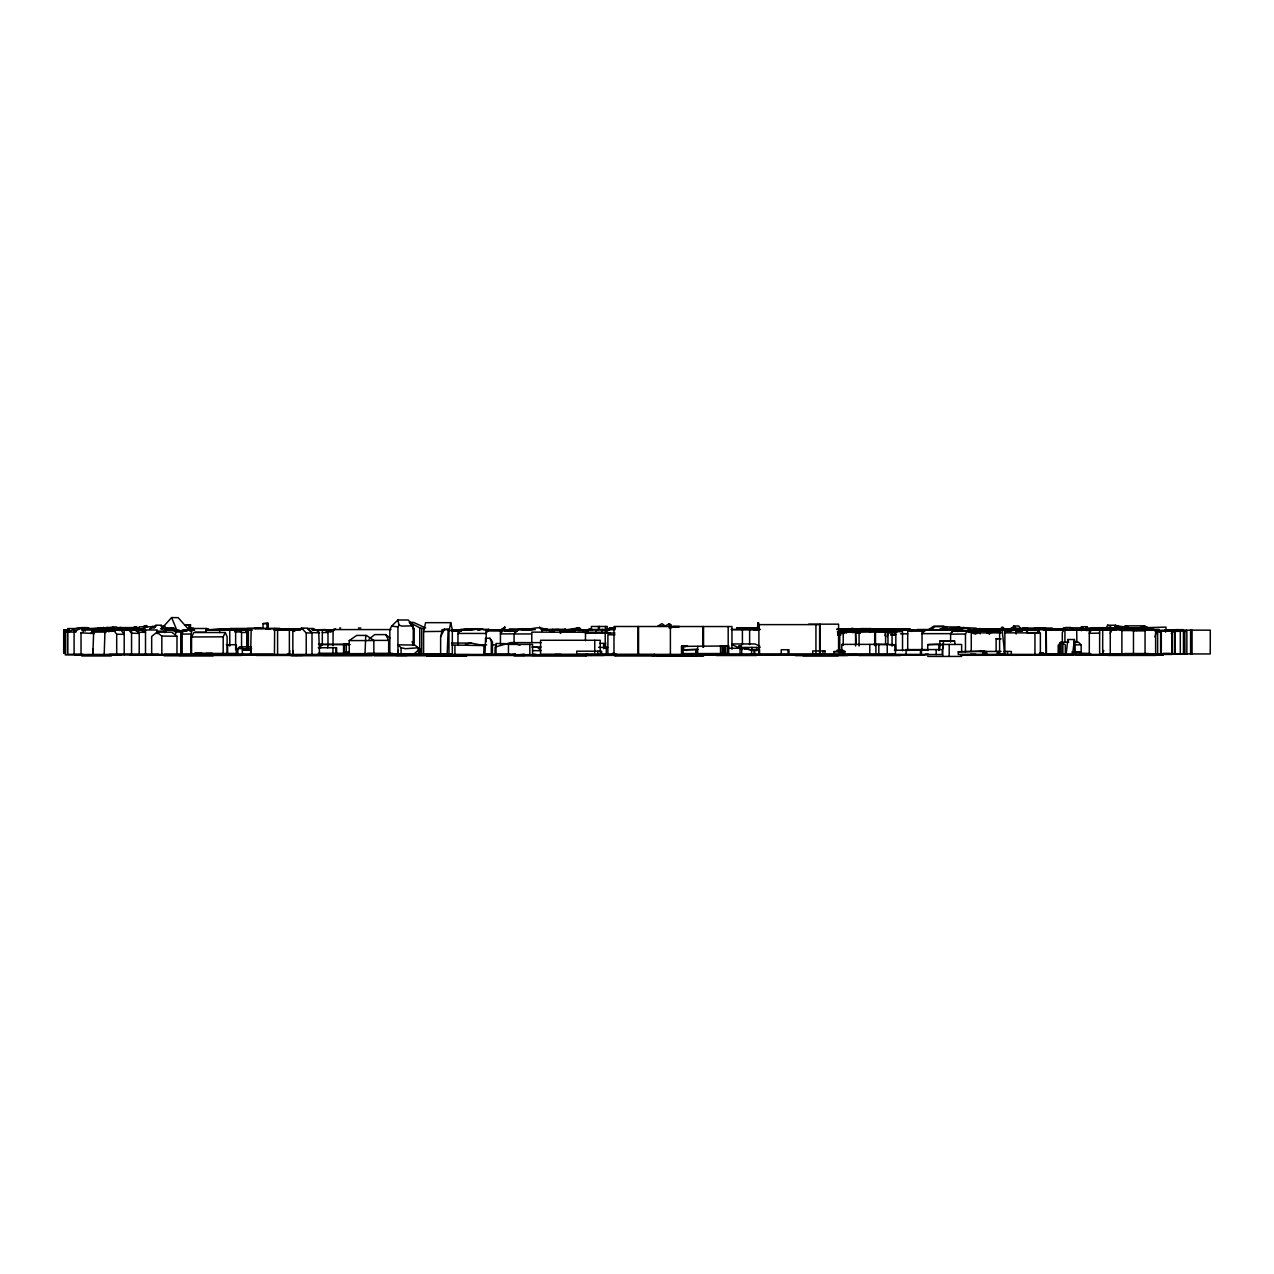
<?xml version="1.0" encoding="UTF-8"?>
<svg xmlns="http://www.w3.org/2000/svg" width="1274" height="1274" viewBox="0 0 1274 1274"><rect width="100%" height="100%" fill="white"/><g stroke="black" fill="none" stroke-linecap="round" stroke-linejoin="round"><path stroke-width="1.5" d="M389.828 653.881L389.828 629.674L391.596 626.171L397.854 619.992L408.206 619.992L413.254 625.821L413.254 645.042L397.95 644.819L401.071 647.749L405.562 648.721L418.382 647.765L419.735 648.721L419.735 653.881L419.735 627.795L409.495 622.381L413.524 622.381L425.675 627.971M605.421 648.195L605.644 642.606M93.225 648.784L92.859 654.518L93.719 630.009M289.787 650.632L289.373 654.502L289.373 629.563L277.589 629.595L277.589 654.502M960.325 631.315L960.644 628.321L970.485 628.799L971.409 631.793M293.275 650.632L292.845 654.502L292.845 630.264L293.816 629.786L294.453 631.41M398.38 650.345L397.95 653.881L397.95 626.84L399.033 625.136L397.854 619.992M757.106 630.136L757.998 622.922L759.415 626.06M754.049 630.041L758.11 627.668L758.699 622.922M1072.708 653.403L1074.444 639.516L1067.883 639.516L1066.083 654.533M440.629 653.881L440.629 636.825L442.349 629.69L448.177 628.974L447.19 653.881M365.765 635.423L365.017 653.594M485.569 638.194L484.996 653.881L492.449 653.881L492.449 641.762L489.933 638.242L485.569 638.194L486.142 641.762M566.548 630.264L564.334 629.834L564.063 631.315L566.627 630.487L563.729 630.407L563.729 631.315M1154.945 637.096L1156.633 629.611L1157.636 633.305L1157.636 654.119M884.92 635.662L885.605 632.047L887.962 632.047L887.962 644.262M448.958 631.315L450.709 622.668L425.596 622.668L423.605 631.586L423.605 653.881M887.182 636.745L887.962 632.987L892.071 632.987L892.071 646.125M740.353 648.769L741.038 645.695L739.302 645.695L737.964 647.319L731.849 644.628M194.97 632.238L205.958 632.27L206.85 628.496L188.472 628.496M1111.294 627.716L1113.747 628.942M876.416 629.149L879.968 629.483M545.861 630.28L546.1 629.356L542.501 629.356M1009.916 631.474L1010.808 628.337L1017.655 628.289M1103.746 650.457L1102.695 654.135L1102.695 629.515L1115.419 630.057M190.925 654.613L190.925 634.086L192.151 630.264L194.635 630.041L183.408 630.264L182.166 634.086L182.166 654.613M560.226 633.162L561.34 630.073L587.425 629.977M104.197 654.518L105.009 630.009L81.695 630.057M1118.556 626.298L1115.387 625.247L1114.336 627.891L1116.438 625.805L1126.025 627.111M1106.198 628.608L1107.552 625.247L1115.387 625.247M181.163 654.613L181.163 632.047L179.427 630.312L176.353 630.152L180.797 630.948L183.695 629.659L187.103 631.028L183.536 630.646M457.955 633.974L459.404 630.503L451.585 630.503M1062.038 629.563L1061.194 629.308L1065.16 629.595L1061.592 629.961M219.813 629.977L223.953 629.977M750.163 628.608L759.161 627.541L747.153 628.99L748.666 628.99M223.189 653.96L223.189 636.825L225.275 632.525L193.823 632.525L191.562 636.968L191.562 653.96L227.106 653.96L227.106 636.618L225.275 632.525M1110.259 633.289L1112.027 629.706L1116.199 630.025M440.629 636.825L444.594 628.974M154.09 628.162L155.731 625.152L161.225 625.279L162.833 628.225M744.048 648.609L753.969 650.329L753.969 654.74M144.519 626.553L146.223 625.582L147.609 626.553L143.389 626.553L145.061 625.598M491.86 630.232L488.483 629.356L486.174 633.449L457.955 633.433L457.955 644.883M967.109 631.108L952.347 631.108L950.595 634.197L965.469 634.006L967.109 631.108L973.893 631.554L975.279 633.895M899.412 630.407L900.352 628.799L902.04 628.799L902.804 630.375M457.955 633.433L460.36 629.356L488.483 629.356M979.212 631.378L980.184 631.315M682.147 653.562L682.147 645.95L687.562 646.38M1132.395 630.375L1133.255 629.149M156.877 631.14L162.801 631.14L167.404 628.193L170.429 629.276M982.079 630.248L979.977 628.401L978.623 630.248M333.055 645.838L333.055 629.595L335.619 628.767M514.075 633.863L516.734 630.296L503.15 630.296L500.443 633.911L514.075 633.863L514.075 643.083M989.229 634.372L992.08 630.566L994.468 631.49M1136.679 630.566L1138.717 627.859M208.092 629.276L211.595 630.2M1131.742 630.566L1133.621 628.082L1134.991 628.082M975.995 632.748L977.652 630.566L992.08 630.566M958.366 631.315L960.644 628.321M149.918 629.117L152.068 626.33L155.81 626.33M238.127 630.503L239.098 629.276L244.56 629.913L228.683 629.276L244.799 629.372L247.331 632.509L247.331 648.498M176.497 629.818L166.83 629.818L164.649 632.573M92.301 631.586L94.738 628.639L113.529 628.719M552.263 632.191L546.116 628.99A15.925 2.898 35.7 0 1 544.046 628.846C536.195 625.279 527.436 631.888 518.757 628.878L514.075 633.958L531.481 633.958M1186.269 631.299L1186.365 630.152M1002.033 627.079L999.612 629.913L999.612 654.215L1004.868 654.215L1004.868 629.913C998.37 617.603 1006.667 653.355 1003.259 654.215M108.72 631.793L112.988 627.588M161.623 628.576L171.624 617.572L178.201 617.667L190.288 631.347M587.744 632.366L586.725 631.92L585.467 633.289L585.467 640.742M894.555 632.589L897.629 630.136M90.677 633.465L92.763 631.219L97.62 631.06M510.205 654.47L237.872 654.438L237.872 648.609L239.608 646.826L251.408 646.826M1009.995 629.945L1013.881 625.996L1018.786 625.996L1020.952 629.292M925.911 629.834L922.026 633.656L950.595 633.656L954.513 629.834L911.229 629.929M318.739 632.589L319.535 654.502M414.177 653.881L419.751 648.721L414.177 644.676L414.177 628.926L409.511 622.508L414.177 628.926L413.254 628.91M931.613 629.611L934.829 626.681L946.757 626.681L944.448 628.735M848.834 629.292L841.381 629.929L842.162 629.292M1060.494 654.772L1060.494 643.338L1058.168 645.361L1058.168 654.772M531.784 641.841L531.784 632.127L604.943 632.286L605.994 633.289L607.045 632.955L607.236 626.474L591.375 626.474L591.263 629.706M1121.884 654.024L1121.884 630.534L1123.413 629.245L1159.213 629.85M1121.884 630.534L1133.478 630.534L1135.007 629.245L1144.163 629.897M1053.439 630.057L1054.968 629.531L1043.693 629.977M176.975 654.486L176.975 636.252L171.767 632.175L156.877 632.175L151.67 636.474L151.67 654.486M368.998 639.214L374.62 634.611L385.719 634.611L389.892 637.956M1059.618 654.772L1059.618 643.338L1061.051 642.16L1068.759 642.16M611.631 654.04L615.422 654.04L615.422 654.947L611.631 654.947L614.227 652.782M1140.421 629.961L1135.214 629.483L1133.478 630.869L1145.055 630.869L1146.791 629.483L1153.734 630.12L1155.629 631.378L1155.629 654.119M116.698 654.518L116.698 634.229L113.545 630.073L107.287 630.136L104.627 632.541M889.778 629.388L840.649 629.197M1062.5 629.834L1065.685 627.477L1070.829 627.477L1073.122 630.232M1033.787 629.069L1024.423 629.961L1046.225 629.069L1046.448 653.912M501.016 629.802L504.966 627.111L501.781 629.436M104.054 631.124L110.153 631.028M683.039 649.836L697.674 649.453L683.039 649.836L683.039 653.562M349.235 653.594L349.235 640.583L356.672 635.423L366.498 635.423L373.839 640.567L373.839 653.594L321.112 653.801M928.189 629.913L933.778 626.155L943.923 626.107M95.598 628.719L92.062 631.06L96.617 631.299M100.566 631.283L102.748 631.124M1172.223 654.422L958.271 654.454L958.271 651.762L984.213 651.03L984.786 654.454M1172.207 653.721L1172.207 631.824L1175.791 629.595L1178.386 629.627L1174.453 631.426L1174.453 653.721M83.001 654.31L67.347 654.31L67.347 632.047L74.29 629.308C78.351 626.171 99.563 628.273 80.501 628.082L74.099 632.047L74.099 654.31M277.907 629.022L276.506 629.897L298.291 629.308M953.812 629.85L957.777 627.397L976.218 628.162L969.832 630.917M959.72 629.882L963.749 627.397M958.271 651.762L984.786 651.428M1140.692 629.897L1143.001 628.974L1141.679 629.77M275.248 630.407L278.066 628.719L278.608 630.407M671.287 627.939L671.287 624.977L669.248 623.734L665.06 626.107L657.814 626.107L661.859 623.687L663.945 624.961M300.775 629.706L282.589 629.738L289.644 629.022L291.189 630.534M758.11 627.668L759.001 627.142M109.484 628.862L112.749 626.983L116.396 626.983L118.514 629.388L131.079 630.136M1128.668 629.069L1137.666 627.716M608.526 630.598L608.526 628.639L609.705 627.955L614.195 627.939M258.558 628.448L259.673 627.795L255.182 627.795L255.787 628.639M413.254 625.821L401.883 626.091L399.033 625.136M986.713 631.378L990.248 629.372L990.248 631.697M938.858 650.584L938.858 644.755L943.413 644.453L943.413 640.854L954.529 640.854L955.166 644.453M976.712 629.42L983.624 628.942L992.557 630.248M1121.884 627.7L1125.436 625.852L1145.007 625.852M1019.232 630.359L1027.768 629.85M1030.507 630.359L1039.027 629.85M1174.453 631.426L1180.297 631.267L1183.45 629.706L1183.45 653.721L1162.987 653.721M846.366 630.104L852.083 628.799L847.895 629.77M290.345 629.786L286.475 630.104M1059.888 630.009L1062.484 629.388M720.527 653.562L720.527 645.95L728.68 645.982L728.68 653.562L681.51 653.562L681.51 646.475L684.711 646.173M684.106 646.475L685.89 646.475L684.106 646.173M109.532 628.99L117.351 628.114L119.469 630.55M81.026 654.518L81.026 632.875L83.431 631.745M135.299 626.633L131.843 628.241L139.392 628.241L135.299 626.633L136.828 628.241M955.022 629.133L960.5 629.961M959.927 630.168L964.577 628.162M414.177 644.676L413.254 645.042L412.123 641.586M885.35 631.522L888.026 630.471L892.071 632.987M103.337 628.846L107.064 627.381L112.064 628.655M939.527 629.913L952.108 629.245L953.637 630.232M111.555 631.283L117.606 629.022L131.556 630.28L131.556 654.677L88.607 654.677M122.017 630.136L125.011 629.022L131.556 630.28M292.845 631.394L301.572 628.13L307.209 628.13L312.003 633.019L306.222 632.907L301.572 628.13M939.384 629.961L952.108 629.245M880.764 631.315L888.026 630.471M1056.64 629.802L1058.837 629.786M294.772 630.12L296.03 630.12M149.791 628.799L155.667 626.84L139.2 626.84M1004.469 629.961L1013.069 628.401M901.435 629.77L900.352 628.799M724.731 653.562L724.731 646.459L722.087 646.3L728.68 645.982M535.335 629.595L513.103 629.945L508.931 631.219L511.782 631.219M894.173 634.93L895.829 634.436L890.669 634.93L894.173 634.93L894.173 631.665M541.052 642.637L510.667 642.59L495.045 647.144L495.045 654.677L554.731 654.677M1007.511 631.41L1014.614 629.372L1020.697 629.372L1022.226 631.251L1016.174 631.267L1014.614 629.372M1085.464 628.066L1138.908 627.875L1144.275 626.378L1147.619 627.238M865.078 630.025L868.9 628.958L883.376 629.977L878.853 628.958L871.607 629.945M681.51 646.475L683.039 646.045M1053.025 630.025L1056.401 629.117L1059.22 630.12M544.444 629.913L565.879 629.165L563.028 629.913L565.863 630.917L571.293 630.2L562.121 631.076L565.863 630.869L558.139 629.913M1130.611 630.041L1137.618 629.483M486.174 639.166L486.174 630.964L490.633 629.802M846.605 632.7L841.047 631.41L846.605 632.7L846.605 631.554M907.709 650.6L907.709 631.171L912.932 629.818M907.709 631.171L922.026 631.171L927.217 629.818M486.174 630.964L500.443 630.996L505.061 629.802L510.301 631.14L507.625 631.171M1115.881 628.671L1118.986 627.859M1103.3 628.735L1106.692 627.859M1007.734 630.073L1011.253 629.181M952.347 628.783L959.672 626.951L947.856 626.951L940.005 628.91L950.945 628.783M1022.321 630.073L1027.672 628.735L1016.684 628.735M854.106 628.719L851.765 628.225M530.287 629.181L525.716 629.913L533.121 629.276L527.309 629.897L529.952 629.276M1115.021 629.961L1118.397 629.133M1137.857 629.961L1141.265 629.133M510.97 631.203L514.17 630.455L507.466 630.359M865.365 630.136L868.82 629.356M1175.154 630.646C1164.102 630.869 1186.014 628.767 1183.068 630.152L1183.944 630.009M867.212 630.184L871.034 629.324M858.596 629.897L862.753 629.483L858.596 630.168M875.142 631.554L878.98 630.71L885.605 632.047M993.8 630.996L1000.456 629.388M865.365 629.802L868.82 629.053M1019.216 629.738L1024.36 628.639M854.95 629.834L860.778 628.592L871.177 628.592L864.552 630.009M281.14 629.993L286.921 628.767M161.591 628.815L173.519 627.716L175.701 630.136M856.431 630.025L859.823 629.324M877.961 631.283L887.962 632.047M167.706 628.894L173.519 627.716M111.539 631.442L115.361 630.678M97.206 628.544L110.854 627.318M108.975 631.426L114.74 630.296M166.496 627.875L160.46 628.799M275.12 629.515L303.578 628.703M462.175 629.897L471.507 629.802L460.471 629.945M461.299 629.913L464.676 629.26M563.729 630.407L576.756 628.13L579.67 628.13L582.011 630.248M471.237 630.136L476.556 629.117M465.44 644.134L471.03 643.052L483.961 645.599L483.961 654.422M843.914 629.85L849.471 628.783L839.216 628.783M465.297 630.152L470.679 629.117M273.942 629.834L277.509 629.165L273.703 629.165M570.179 629.929L579.67 628.13M591.375 628.735L588.795 629.229L591.263 629.229M293.609 629.595L298.403 628.703L299.279 629.595L273.623 629.547M1022.226 629.611L1020.697 629.882L1022.226 631.251L1022.226 629.611L1027.433 629.611L1027.433 633.337M995.217 629.834L997.383 629.834M1004.756 630.104L1008.068 629.499M873.168 629.77L898.632 628.687L899.364 630.025L898.536 628.815M990.854 630.104L997.383 629.452M190.495 624.801L185.16 625.04L190.495 624.801L190.495 628.671M840.585 632.589L861.877 629.404L871.241 629.42M833.976 654.374L833.976 651.619L844.901 651.38L844.901 654.374M833.976 651.619L844.901 651.38M518.359 654.947L524.203 654.135M1003.036 630.073L1010.425 629.085M1001.396 630.534L994.357 631.442L996.093 631.538M1006.301 631.315L1016.174 630.073L1016.174 634.022M88.384 628.751L109.739 627.939M101.713 628.751L109.739 627.764M997.048 631.856L986.745 632.907L989.229 632.86M242.378 654.677L242.378 650.122L251.201 649.055L251.201 654.677M509.711 654.947L515.476 654.263M604.943 632.286L605.214 633.289L614.928 632.955M1031.144 629.77L1037.386 629.085L1038.947 632.541L1027.433 632.764L1025.459 629.085L1018.069 629.77M587.187 633.289L585.467 633.289L610.533 633.035M991.092 629.563L983.528 630.375L1000.775 629.77M1142.874 630.041L1147.89 629.515M129.391 629.913L131.795 629.674M885.971 629.34L892.724 629.149M1119.464 627.716L1114.384 628.225L1130.388 628.225M838.196 631.601L885.605 631.713L885.605 643.784M990.121 629.213L983.91 629.897L985.726 629.897M978.321 629.213L972.173 629.77L1011.572 629.69M929.128 629.85L932.393 629.563M1165.917 630.041L1168.624 629.818L1165.041 629.818L1165.169 631.474M205.958 632.27L205.958 629.913L229.766 628.783L229.766 646.029M229.766 628.783L205.958 629.913M314.2 630.025L317.64 629.738M329.106 631.092L332.434 630.821M1035.794 628.894L1018.738 629.818L1030.188 628.894M880.732 629.436L888.663 628.815M977.891 629.643L980.566 629.42M231.072 630.009L239.05 629.372L241.55 632.477L247.331 632.509M236.837 630.009L244.799 629.372M1168.194 630.55L1173.673 630.12M876.767 629.69L888.424 628.815M875.556 629.993L884.427 629.324M507.673 630.853L509.759 630.694L507.386 630.694M871.05 629.993L880.111 629.324M983.178 629.674L988.624 629.292M225.02 629.993L233.636 629.404L235.642 631.777L235.642 649.804M230.642 629.993L239.273 629.404L241.55 632.095L241.55 648.498M939.83 644.405L939.83 641.093L943.413 640.854M954.529 640.854L939.83 641.093M268.225 629.229L268.225 623.352L263.033 623.607L263.033 628.432M263.033 623.607L268.225 623.352M274.834 629.786L279.77 629.499L278.895 628.767M227.266 629.929L234.002 629.882L235.642 632.7M274.037 629.69L277.541 629.499M885.605 631.713L875.493 631.363L875.493 645.599M580.434 630.041L584.24 629.85M927.727 650.52L927.727 644.596L940.292 643.991L939.511 649.549M1172.207 631.824L1175.026 631.697L1175.026 653.721M237.362 629.467L250.914 629.181L235.833 629.531M1183.45 629.706L1178.386 629.77M985.773 631.299L1000.09 631.028M100.12 631.219L104.978 631.06M316.048 629.897L325.666 629.643L327.991 632.461L322.322 632.605M313.117 629.802L325.666 629.643M989.946 629.563L1001.077 629.643M280.089 629.276L283.051 629.834M1099.637 633.082L1089.302 633.337L1091.691 629.372L1099.335 629.993M532.357 647.033L537.182 646.937L540.988 650.664L532.58 650.664M995.631 629.452L975.884 629.053M1138.908 627.875L1165.997 627.111L1165.997 631.06M891.466 632.445L890.446 632M530.032 629.627L522.372 629.722M543.154 629.499L558.776 629.34L561.022 632.939M846.605 629.643L851.892 629.579M114.708 630.136L120.966 630.073L124.199 634.341L116.698 634.229M423.605 631.586L442.349 631.378M1114.718 627.843L1111.135 627.875L1112.505 628.002M589.416 629.579L592.521 629.547M419.735 627.795L424.226 628.799M894.348 629.133L862.594 629.149M92.859 632.111L104.197 632.063M1112.425 629.961L1113.89 629.945M1121.263 629.913L1122.744 629.913M191.562 636.968L223.189 636.825M312.878 629.69L322.322 630.073L322.322 645.138M182.166 634.086L190.925 634.054M888.679 631.952L897.007 631.92L889.491 631.92M968.113 632.286L980.247 632.477L980.247 633.863M900.575 633.815L907.709 633.799M247.427 628.48L262.412 628.448M448.958 653.881L448.958 629.674L442.349 629.69L442.349 631.586M842.719 629.149L844.519 629.149M845.124 629.165L849.153 629.149M836.859 629.213L910.13 629.133L911.388 631.14M854.074 629.42L853.054 629.404M1100.927 628.639L1103.81 628.623M1011.715 629.372L996.825 629.388L999.979 630.232M960.66 631.203L988.321 631.06M373.839 640.567L349.235 640.583M532.006 647.049L541.084 647.033M808.656 624.164L838.579 624.164L838.579 652.304M161.416 626.33L165.158 626.33M672.736 626.442L679.408 626.442M116.746 627.588L133.611 627.588M254.784 628.401L270.502 628.783M615.422 627.779L609.705 627.955M1153.989 627.748L1097.662 627.716L1113.38 628.098M98.098 627.939L112.51 627.939M358.376 628.018L360.845 628.018M1022.656 628.066L1052.149 628.066L1055.716 630.407M1063.328 627.843L1083.139 627.843M108.131 628.098L103.863 628.098M191.546 628.209L193.409 628.209M112.526 628.56L67.745 628.56L67.745 653.132M120.218 628.56L134.996 628.56M230.164 628.48L279.754 628.353M750.163 628.337L758.747 628.337M950.07 629.977L950.07 628.385L952.49 628.385L955.994 630.232M1018.627 628.401L1027.895 628.401M1034.122 628.401L1045.667 628.401M125.346 628.735L142.991 628.735M265.406 628.719L278.066 628.719M520.604 628.735L524.554 628.735M528.344 628.83L533.902 628.83M543.186 628.83L546.896 628.83M608.526 628.639L615.31 628.639M749.032 628.608L758.348 628.608M876.512 628.783L863.008 628.783L865.412 629.483M1041.702 628.703L1043.693 628.703M1052.467 628.767L1063.901 628.767M1096.532 628.671L1098.108 628.671M237.378 629.038L237.155 629.945L208.267 629.993M238.509 629.006L239.91 629.006M288.147 629.913L288.147 628.926L299.868 628.99M465.44 629.038L482.766 629.038M509.361 628.91L528.407 629.133M842.958 629.181L846.446 629.181M910.13 629.133L896.498 629.117L885.621 630.901L879.665 629.117M954.035 628.926L960.612 629.133M1010.823 629.053L990.949 629.053L993.035 630.009M1025.459 629.085L1046.225 629.069M1064.889 628.99L1062.707 629.229M1132.57 629.038L1138.16 629.897L1132.57 629.038L1132.57 629.897M135.888 629.292L120.919 629.245L135.888 629.292L139.216 633.401L131.556 633.194L128.387 629.292M758.348 629.372L754.367 629.372L758.269 629.372M837.496 629.181L905.448 629.882M976.218 629.26L992.637 629.372M997.908 630.327L997.908 629.34L1001.221 629.34M1002.702 629.197L1009.884 629.197M1041.575 629.149L1043.693 629.149M1064.889 629.229L1056.783 629.133L1062.325 629.659M117.447 629.579L132.671 629.882M333.055 629.595L390.975 629.579M545.75 629.452L546.594 629.452M567.296 629.627L571.644 629.627M598.462 626.474L598.462 629.674L587.824 629.595L587.824 633.289M601.838 633.289L601.838 629.483L607.045 629.722M606.153 629.659L609.975 629.659L606.631 629.499M731.165 629.436L760.451 629.436M898.791 629.499L906.467 629.499M917.248 629.499L930.577 629.499M985.089 629.579L1009.151 629.563M1071.45 629.563L1081.817 629.563M1110.769 629.563L1114.846 629.563M1134.003 629.897L1159.181 629.436M63.955 629.674L63.7 653.244L63.7 629.674L67.49 630.964M117.447 629.913L131.843 629.499M134.152 629.929L140.411 629.929L145.507 632.318L139.216 632.302L135.84 630.71M206.659 629.722L223.874 629.818M274.595 629.929L279.643 629.929M312.019 629.738L334.568 629.818M451.856 629.913L467.749 630.089M477.527 629.77L480.824 629.77M482.957 629.674L513.103 630.885L513.103 629.945M543.234 629.85L564.334 629.834M580.928 629.85L592.601 629.818M614.976 629.722L595.786 629.674L595.786 633.289M731.817 629.674L757.154 629.674M839.837 629.818L869.983 629.786M880.86 629.77L909.286 629.802M1016.509 629.69L1052.149 629.69M1073.934 629.786L1063.392 629.754L1085.193 629.818M1125.786 629.77L1076.705 629.706L1076.864 642.59M67.713 630.089L63.955 630.089L67.49 631.156M107.287 630.136L120.966 630.073M121.269 629.977L157.259 629.977L157.259 633.704M239.385 629.977L250.882 629.977M276.474 629.961L299.931 629.993M451.251 630.152L460.742 630.152M489.885 629.929L514.123 630.136M545.176 629.945L547.454 629.945M856.255 630.073L913.506 630.073M916.961 629.993L922.201 629.993M977.222 629.961L996.22 629.834M1004.915 630.073L1016.174 630.073M1064.029 629.961L1052.865 629.467M1085.4 629.961L1092.344 629.961M1175.743 630.152L1155.805 630.55L1171.809 630.646L1171.809 654.088L1133.478 654.119L1133.478 630.534M1185.17 630.152L1210.3 630.152L1210.236 653.944L1161.824 653.944M183.408 630.264L192.151 630.264M252.236 630.2L247.124 630.2L247.124 647.574M561.34 630.073L570.688 629.977M329.918 630.439L333.756 630.439M954.369 630.55L963.462 631.012M106.793 630.805L111.093 630.805M461.299 630.901L457.334 630.901L461.029 631.076M505.364 630.98L513.995 630.933M883.137 630.837L869.043 631.633M997.478 630.757L969.705 630.757L980.247 632.477M1004.199 630.757L1011.588 630.757M1165.169 630.964L1175.392 630.964M92.763 631.219L108.194 631.076M177.373 631.028L180.144 631.028M186.243 631.028L183.153 631.028L184.873 630.136L186.243 631.028L185.893 630.041M451.776 631.076L460.487 631.076M514.234 631.219L517.515 631.219M895.001 631.012L859.074 631.793L859.074 645.998M989.118 631.044L996.825 630.28M993.083 630.996L996.698 630.996M1157.859 631.06L1167.095 631.06M68 631.378L65.261 631.378L65.261 654.9L82.444 654.9M875.493 631.363L881.146 631.363L878.98 631.187M1182.224 631.299L1186.858 631.474L1186.858 654.008M887.978 631.665L902.533 631.665L902.533 650.759M968.367 631.554L973.893 631.554M67.347 632.047L76.042 632.047M837.257 631.84L860.269 631.936M1155.773 631.347L1161.299 631.872L1155.821 631.283M582.425 632.334L587.951 632.334M81.026 632.875L94.18 633.512M1001.141 632.86L971.266 632.86L971.266 650.711M1004.597 632.86L1040.364 632.86L1040.364 654.677M844.248 633.449L839.773 633.449L839.773 655.33M973.4 633.576L976.967 633.592L976.935 632.286M614.976 634.786L607.889 634.786L607.889 654.263M837.607 634.946L840.904 634.946M996.125 651.444L996.125 638.704L997.861 638.704M1074.555 642.16L1078.409 642.16L1081.164 644.835L1081.164 654.772L960.755 654.629M451.585 643.052L471.03 643.052M599.736 643.322L603.621 643.322L603.621 648.705M732.216 643.959L754.972 643.959L759.814 646.077M318.452 644.262L347.961 644.262M349.474 644.31L344.41 644.31L344.41 651.969L349.474 651.969M226.326 644.708L236.327 644.708L236.359 654.215M321.112 644.644L350.079 644.644M722.804 654.247L895.399 654.103L895.399 644.74L873.614 644.389M937.632 644.596L927.727 644.596M938.858 644.755L943.413 644.405L942.983 648.641M226.82 644.867L230.467 644.867M481.253 644.915L486.604 644.915M491.971 644.915L495.952 644.915M451.856 644.994L483.961 645.599M682.147 645.95L687.562 646.045M598.637 647.367L607.714 647.367M318.261 647.733L336.623 647.733L336.623 653.275M728.187 648.291L748.157 648.291M237.872 648.609L251.631 648.609M751.931 649.66L759.559 649.66L759.559 654.247M242.378 650.122L250.23 650.122M761.979 654.82L741.659 654.74L741.834 648.307L753.969 650.329M837.161 650.202L843.054 650.202M894.444 650.202L927.663 650.202M837.352 651.11L842.958 651.11M979.865 651.444L1001.046 651.444M1004.278 651.444L1011.349 651.444L1011.349 654.677M1072.326 654.533L1072.326 651.762L1080.559 652.081L1080.559 654.533M1080.559 652.081L1072.326 651.762M194.763 653.244L212.217 653.244M318.261 653.275L347.961 653.275M1039.52 653.212L1043.693 653.259L1039.998 653.403M194.938 653.307L202.04 653.307M206.229 653.451L236.327 653.451M367.597 653.339L392.663 653.339M1080.559 653.307L1090.226 653.451M1124.56 653.53L1148.941 653.53M1163.13 653.371L1170.28 653.371M1039.966 653.578L1043.342 653.578M1080.256 653.626L1090.815 653.801M350.828 654.024L383.06 654.024M384.716 653.881L452.318 653.881L452.318 629.595L450.709 622.668M1039.345 653.912L1058.583 653.865M1080.384 653.865L1088.107 653.865M1160.295 653.96L1110.259 654.024L1110.259 629.515M109.437 654.295L158.597 654.326M164.346 654.342L272.763 654.215M340.763 654.263L392.488 654.215M398.093 654.342L413.031 654.167M419.64 654.135L443.893 654.231M494.009 654.215L515.444 654.215M532.5 654.279L535.828 654.279M654.533 654.263L540.574 654.279L540.574 640.265L600.229 640.265L600.229 652.527M925.402 654.247L928.539 654.247M970.469 654.279L975.741 654.295M1042.116 654.215L1084.922 654.215M1099.637 654.135L1128.016 654.135M74.147 654.533L211.245 654.422M221.851 654.518L234.209 654.518M555.098 654.406L561.022 654.406M616.664 654.39L576.756 654.422L576.756 651.189L601.599 651.189L601.599 654.422M654.151 654.374L942.266 654.533L942.266 649.581L906.117 649.581L906.117 654.533M140.459 654.725L195.83 654.613M198.362 654.772L333.963 654.772M337.594 654.82L344.219 654.82M365.877 654.788L375.734 654.788M376.833 654.852L418.509 654.852M421.917 654.677L425.022 654.677M425.452 654.613L450.152 654.613M455.837 654.677L469.565 654.677M580.944 654.756L590.786 654.756M731.945 654.836L613.988 654.836L613.988 626.49L731.945 626.553L731.945 649.183M780.771 654.804L811.06 654.804M831.014 654.836L856.845 654.645M891.306 654.629L928.029 654.629M1081.945 654.82L1110.004 654.82M111.252 654.979L121.285 654.979M137.035 654.884L234.416 654.916M238.381 654.916L270.168 654.916M297.829 654.947L410.403 655.011M472.16 655.123L576.692 654.9M653.498 654.932L681.717 654.932M692.387 654.932L716.832 654.932M742.885 655.139L860.189 654.947M890.239 654.947L924.637 654.947M989.946 654.963L1072.979 655.075M1114.846 654.995L1089.302 654.995L1089.302 629.706M130.012 655.266L192.151 655.234M322.768 655.33L387.726 655.234M409.798 655.202L459.325 655.202M465.201 655.186L486.795 655.186M585.021 655.377L616.17 655.377M688.422 655.186L711.752 655.186M753.045 655.218L860.269 655.33M960.707 655.282L992.605 655.282M1009.47 655.282L1019.057 655.282M1075.654 655.154L1163.353 655.186M178.886 655.457L241.55 655.457M256.249 655.441L302.511 655.441M396.23 655.473L407.139 655.473M457.175 655.441L524.808 655.441M531.784 655.457L603.924 655.457M652.065 655.569L661.827 655.569M716.195 655.505L756.613 655.505M795.454 655.632L847.56 655.553M859.074 655.521L900.32 655.553M1107.711 655.425L1155.948 655.425M164.107 655.792L213.268 655.792M291.125 655.728L372.295 655.744M374.046 655.807L457.35 655.728M514.075 655.871L586.629 655.887M655.871 655.919L696.161 655.919M802.938 655.728L838.244 655.728M81.695 655.967L111.364 655.967M426.901 656.126L466.682 656.126M614.848 655.999L654.661 655.999M662.48 656.206L703.471 656.206M927.727 656.428L961.647 656.428M836.891 629.404L852.497 629.404M884.618 629.133L887.58 629.133M977.301 629.388L986.777 629.388M137.337 628.799L143.245 628.799M847.449 629.42L848.484 629.42M895.861 629.818L898.329 629.882M954.099 629.722L956.774 629.722M120.743 628.496L131.27 628.496M524.84 629.229L533.519 629.356M478.132 629.945L479.12 629.945M289.373 630.248L292.845 630.264M452.413 631.012L457.35 631.012L453.671 630.089M166.83 629.818L172.468 630.312L175.78 632.047L181.163 632.047M373.33 640.376L388.65 640.408L388.65 653.339M1061.051 642.16L1065.303 644.835L1065.303 654.772M1075.208 644.835L1081.164 644.835M720.527 645.95L723.728 646.491M548.25 654.9L551.005 654.9M678.867 627.158L671.637 627.302M1061.497 629.515L1063.121 629.515M993.083 629.547L981.458 629.515L982.987 630.248M1018.738 629.818L1021.159 629.834M740.72 647.383L760.164 647.479M339.585 628.018L340.747 628.018M115.759 628.671L123.881 628.321L120.329 627.381M523.646 629.945L525.015 629.945M1086.404 629.26L1079.779 629.213L1109.017 629.977M1087.47 629.818L1058.137 629.659M1171.124 633.337L1172.207 633.337M103.337 628.687L106.905 628.703M285.44 629.882L291.794 629.961M738.936 647.319L739.302 645.695M569.446 630.503L575.068 631.124M330.89 632.222L325.475 630.662M1059.618 643.338L1060.494 643.338M1146.457 629.038L1149.61 629.069M1075.383 629.117L1077.263 629.149M1053.168 629.659L1043.119 629.563L1064.411 629.563L1062.309 632.35L1062.309 642.128M591.375 629.595L598.462 629.674M156.877 632.175L161.83 636.06L176.975 636.252M583.699 630.391L577.17 630.327L581.39 630.519M872.515 629.197L877.69 629.308M864.823 629.197L869.999 629.308M452.429 630.296L459.898 630.471M450.646 630.359L460.519 630.598L457.111 629.913M889.571 644.596L895.399 644.74M312.464 629.897L321.908 630.009M977.476 629.786L984.038 630.025M503.15 630.296L510.301 631.442M319.137 632.222L313.515 628.496L307.591 628.496L312.003 632.573L319.535 632.86M613.638 627.907L609.673 627.7L614.832 627.939M996.125 638.704L1001.141 638.879M235.642 631.777L241.55 632.095M111.905 627.286L112.876 627.334M286.969 628.862L289.134 628.99M316.43 629.69L322.322 630.073M952.347 631.108L955.404 631.315M1102.695 629.738L1106.103 629.977M1103.539 630.009L1099.637 629.738L1099.637 654.995M590.69 629.611L589.926 629.802M1123.525 629.706L1127.171 629.993M1101.883 629.372L1109.527 629.993M451.028 630.757L456.729 631.267L451.744 630.248M451.744 630.805L456.665 631.251M941.359 629.961L928.969 629.993M285.44 629.579L290.185 630.057M1148.782 629.834L1117.632 629.213L1121.502 630.104M1129.927 629.197L1136.185 629.834M1102.695 629.515L1107.807 630.041M1098.729 629.467L1104.303 630.025L1098.729 628.401L1091.675 628.401L1096.484 629.834M981.346 630.757L986.936 631.315M511.049 630.694L507.625 630.327L511.049 631.06M391.596 626.171L397.95 626.84M291.794 629.929L288.051 629.515L294.23 629.929M124.804 629.579L127.496 629.866M566.102 629.945L571.437 630.582M856.606 632.939L860.03 633.369M722.087 646.38L725.113 646.459L725.113 653.562L724.89 646.459M1018.26 629.882L1016.907 629.706L1017.735 629.913M1127.984 627.748L1129.895 628.002M143.293 628.193L145.093 628.432M287.287 654.103L296.571 655.441M542.851 629.611L547.04 630.104M607.236 629.42L609.227 629.722M131.079 629.531L134.073 629.993M132.432 630.089L128.897 629.531L128.897 630.455M68.414 631.968L65.261 631.442L68.414 631.888M507.1 630.996L508.294 631.203M552.375 629.85L553.378 630.025M288.147 628.926L289.931 629.308M295.855 628.878L299.279 629.515M290.185 628.878L295.297 629.834M886.736 629.26L890.383 629.993M852.911 632.541L848.181 631.601L853.946 632.541M106.92 630.503L110.153 631.156M99.531 630.503L102.78 631.156M879.347 629.245L882.627 629.913M878.216 629.85L874.744 630.025M125.839 629.467L129.04 630.136M601.838 629.483L602.873 629.722M275.041 628.815L280.423 630.025M1130.086 629.213L1133.717 630.057M586.167 654.231L591.391 655.457M510.667 642.59L520.015 645.122M687.1 650.473L683.581 649.453L683.581 646.38L724.269 645.982M254.784 628.082L255.835 628.401M1091.133 628.066L1094.016 628.926M1070.144 628.066L1072.708 628.91M1107.552 625.247L1110.705 626.298M840.872 631.633L843.786 632.652M1055.35 629.117L1058.168 630.12M991.698 630.216L994.946 631.426M63.7 629.674L68.907 631.633M977.652 630.566L979.993 631.474M883.232 631.171L886.386 632.382M1139.418 629.165L1142.014 630.184M87.763 627.764L92.684 630.009M251.201 628.639L250.612 654.549M277.589 629.818L274.643 628.448L274.436 654.549M968.081 629.133L969.832 629.945M952.331 629.563L950.07 628.385M1125.436 625.852L1128.971 627.7M883.232 630.471L885.255 631.538M206.85 628.496L209.414 629.897M527.197 628.91L529.586 630.312M669.168 623.687L669.248 628.05M330.109 629.882L332.673 631.458M80.501 628.082L85.31 631.06M103.481 627.318L105.583 628.719M997.908 629.34L999.389 630.327M72.761 629.133L75.548 631.076M1013.881 625.996L1016.381 629.053M576.756 628.13L578.316 630.439M245.054 629.181L247.331 632.541M956.073 628.926L957.809 631.601M613.192 652.782L613.988 654.04M552.597 629.34L554.333 632.127M539.603 626.983L542.151 631.124M1037.386 629.961L1038.947 632.541L1038.947 629.945M385.719 634.611L388.65 640.408M1142.221 628.974L1142.667 629.897M171.624 617.572L176.497 629.356M489.933 638.242L491.302 641.762L491.302 653.881M146.223 625.582L146.558 626.553M105.009 630.009L105.901 632.557M546.1 629.356L546.403 630.55M1165.105 629.77L1165.662 632.095M741.038 645.695L741.93 649.469M757.998 622.922L758.826 626.49M722.899 650.027L723.728 653.562L723.728 646.412M161.225 625.279L162.053 628.958M1067.883 639.516L1068.329 642.351M1074.444 639.516L1074.89 652.798M895.001 644.755L895.495 650.648M856.096 644.134L855.587 632.939L860.03 632.939L860.03 631.936M1191.923 630.152L1191.923 653.944M1191.397 630.152L1191.397 653.944M1190.601 630.152L1190.601 653.944M1184.82 631.474L1184.963 654.008M1180.297 631.267L1180.297 653.721M1161.299 630.646L1161.299 654.088M1160.614 631.872L1160.614 654.088M1145.055 630.869L1145.055 654.119M1087.216 630.55L1087.216 626.712L1081.26 626.712L1081.26 630.63M1086.611 626.712L1086.611 630.63M1081.626 626.712L1081.626 630.55M1075.75 651.762L1075.75 654.533M1074.651 640.854L1074.651 652.591M1064.937 629.563L1064.937 642.128M1062.882 642.956L1062.882 654.772M1062.086 642.956L1062.086 654.772M1046.177 629.101L1046.177 653.912M1034.95 632.86L1034.95 654.677M1007.527 651.444L1007.527 654.677M998.625 651.444L998.625 654.677M997.335 651.444L997.335 654.677M986.697 651.444L986.697 654.677M985.471 651.444L985.471 654.677M983.082 651.762L983.082 654.454M965.469 634.006L965.469 651.954M961.647 651.301L961.647 644.453L942.76 644.453L942.76 656.428M950.595 633.656L950.595 642.08M949.194 644.453L949.194 656.428M936.183 649.581L936.183 654.533M922.026 631.171L922.026 650.6M921.452 649.581L921.452 654.533M920.481 649.581L920.481 654.533M911.818 629.897L911.818 631.506M895.829 631.665L895.829 650.918M887.23 654.103L887.23 644.373L841.796 644.373L841.796 652.161M886.847 629.42L886.847 630.519M878.821 644.437L878.821 654.103M875.923 644.373L875.923 654.103M874.697 631.793L874.697 645.631M869.776 644.437L869.776 654.103M855.587 631.936L855.587 645.998M843.229 631.936L843.229 645.377M843.277 651.619L843.277 654.374M837.989 631.57L837.989 635.328M822.972 650.95L822.972 653.944M820.09 624.164L820.09 654.167M819.628 654.326L819.628 624.626L758.906 624.626L758.906 654.326M815.933 624.626L815.933 654.326M788.956 654.326L788.956 649.724L781.217 649.724L781.217 654.326M788.033 649.724L788.033 654.326M756.708 647.447L756.772 650.855M754.813 649.66L754.813 654.247M751.899 647.399L751.899 650.823M751.58 650.329L751.58 654.74M749.622 629.436L749.622 644.596M742.408 629.436L742.408 644.596M740.051 648.291L740.051 654.247M728.187 626.553L728.187 649.183M727.151 646.459L727.151 653.562M723.966 646.412L723.966 653.562M722.215 645.95L722.215 653.562M703.535 626.553L703.535 647.303M702.945 626.537L702.945 647.288M697.674 646.38L697.674 653.562M696.384 649.469L696.384 653.562M695.859 649.836L695.859 653.562M670.395 626.505L670.395 654.836M638.561 626.505L638.561 654.836M637.987 626.505L637.987 654.836M613.033 654.04L613.033 654.947M606.297 647.367L606.297 654.279M605.994 629.483L605.994 633.289M605.405 626.474L605.405 629.722L599.433 629.674L599.433 626.474M605.214 633.162L605.214 648.195M597.84 651.189L597.84 654.422M594.751 640.265L594.751 652.527M587.362 629.706L587.362 633.401M532.58 654.852L532.58 644.405L508.453 644.405L508.453 654.629M529.841 644.405L529.841 654.629M513.629 630.009L513.629 630.869M509.711 643.768L496.032 643.481L496.032 654.947M504.711 627.127L504.711 630.694M500.443 630.996L500.443 644.517M484.056 651.476L484.056 655.441M454.914 645.599L454.914 654.422M421.694 628.815L421.694 653.881M418.382 647.765L418.382 653.881M401.071 647.749L401.071 653.881M346.305 644.31L346.305 651.969M344.298 644.262L344.298 653.275M343.566 644.262L343.55 653.275M335.938 647.733L335.954 653.275M332.944 647.733L332.944 653.275M327.991 632.191L327.991 645.552M327.752 644.262L327.752 647.861M320.793 644.262L320.761 647.861M312.003 632.573L312.003 654.502M306.222 632.907L306.222 654.502M266.999 623.352L266.999 629.229M248.398 630.2L248.398 647.574M227.6 644.708L227.6 653.451M219.669 628.783L219.669 632.573M188.902 625.04L188.902 628.257M180.797 630.948L180.797 654.613M175.78 632.047L175.78 633.64M166.289 629.738L166.289 631.14M161.83 636.06L161.83 654.486M145.507 629.977L145.507 654.39M139.216 632.302L139.216 654.581M124.199 630.28L124.199 654.677M69.178 628.56L69.178 632.334M978.368 629.611L983.783 629.292L978.432 629.674M924.319 629.77L923.093 630.025L924.303 629.834M750.72 628.018L736.579 628.018L753.794 628.162L750.72 628.018M824.947 650.95L812.748 650.95L812.748 653.944L824.947 653.944L824.947 650.95M1072.74 651.81L1072.708 654.533L1072.74 651.81M512.514 630.996L510.89 630.869L512.514 630.996"/></g></svg>
